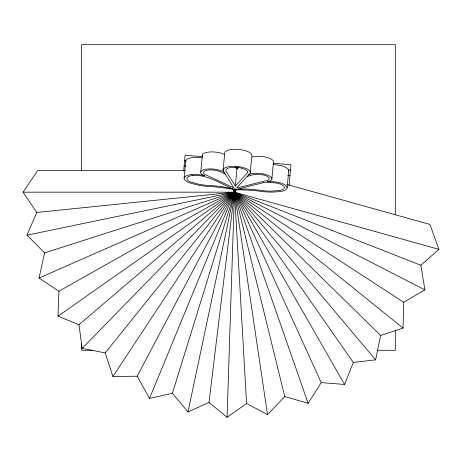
<?xml version="1.0" encoding="UTF-8"?>
<svg xmlns="http://www.w3.org/2000/svg" width="462" height="462" viewBox="0 0 462 462"><rect width="100%" height="100%" fill="white"/><g stroke="black" fill="none" stroke-linecap="round" stroke-linejoin="round"><path stroke-width="0.69" d="M233.05 188.923L321.217 382.6L344.577 384.453L353.32 362.445L375.612 359.846L380.659 335.464L403.037 328.06L403.644 302.246L234.459 192.175L23.1 192.175L36.758 212.468L26.981 235.158L44.606 252.881L39.051 278.02L58.928 291.233L58.004 316.181L78.95 324.722L82.167 348.377L105.203 352.904L112.924 376.478L137.156 376.23L149.503 398.446L172.424 393.272L235.66 188.791M236.602 189.408L234.459 192.175L246.587 403.47L227.085 417.307L234.459 192.175L234.113 188.687M183.668 170.957L185.106 155.174L202.327 156.745M289.068 185.591L290.956 164.813L273.019 163.178M184.13 178.043L185.741 161.036M200.751 172.049L202.362 155.041M225.473 174.393L220.518 171.847A9.719 3.459 5.4 0 0 209.015 169.976A9.719 3.459 5.4 0 0 203.546 173.273L204.221 174.105L233.755 187.878L223.094 170.518L224.699 153.511A13.704 4.88 5.4 0 1 238.785 149.457A13.704 4.88 5.4 0 1 251.859 156.081L250.248 173.088L236.527 188.138L268.116 180.145L268.936 179.452A9.719 3.459 5.4 0 0 264.183 175.19A9.719 3.459 5.4 0 0 252.529 174.873L247.187 176.449M235.314 186.169L247.568 172.724L247.551 171.645A10.99 3.915 5.4 0 0 237.087 167.429A10.99 3.915 5.4 0 0 226.016 169.612L225.797 170.669L235.314 186.169L236.919 169.161L235.476 166.805M271.91 178.777L273.516 161.769A12.434 4.429 5.4 0 0 265.621 157.074A12.434 4.429 5.4 0 0 252.188 157.034M287.11 187.774L288.721 170.767M227.085 417.307L209.009 402.442L234.881 188.681M209.009 402.442L187.994 411.931L234.459 192.175L438.9 249.341L420.859 265.269L424.907 289.865L403.644 302.246M149.503 398.446L234.459 192.175L420.859 265.269M137.156 376.23L234.459 192.175L424.907 289.865M36.758 212.468L234.459 192.175L284.759 396.523L308.131 403.314L321.217 382.6M112.924 376.478L234.459 192.175L403.037 328.06M23.1 192.175L37.682 170.518L185.314 170.518M105.203 352.904L234.459 192.175L380.659 335.464M236.919 169.161L238.317 167.631M246.587 403.47L267.521 414.668L284.759 396.523M82.167 348.377L234.459 192.175L375.612 359.846M78.95 324.722L235.868 190.973M58.004 316.181L234.459 192.175L344.577 384.453M58.928 291.233L235.476 191.603M39.051 278.02L234.459 192.175L308.131 403.314M44.606 252.881L234.459 192.175L267.521 414.668M26.981 235.158L234.459 192.175M92.475 350.283L81.659 350.283L81.659 343.797M377.275 350.283L395.299 350.283L395.299 330.105M184.615 160.562L186.047 160.695M288.311 170.004L290.465 170.195M235.886 167.787L238.022 167.983M184.124 165.95L185.557 166.083M287.832 175.393L289.974 175.583M286.821 184.425L429.955 224.445L438.9 249.341M172.424 393.272L187.994 411.931M233.385 190.633L353.32 362.445M395.299 214.784L395.299 44.693L81.659 44.693L81.659 170.819M201.998 157.883A17.065 6.075 5.4 0 0 193.243 157.467A14.305 5.094 5.4 0 0 185.793 161.902M202.495 156.214A12.434 4.429 5.4 0 1 209.482 151.992A12.434 4.429 5.4 0 1 224.197 154.389M288.507 171.616A14.305 5.094 5.4 0 0 282.016 165.858A17.065 6.075 5.4 0 0 273.342 164.628M248.672 174.821A12.434 4.429 5.4 0 1 265.483 174.445A12.434 4.429 5.4 0 1 270.391 180.885L267.411 181.641A17.065 6.075 5.4 0 1 280.411 182.865A14.305 5.094 5.4 0 1 280.324 191.557L272.303 192.105A28.667 10.21 5.4 0 1 260.735 191.326A63.565 22.638 5.4 0 0 235.66 189.836M223.094 170.518A13.704 4.88 5.4 0 1 237.179 166.464A13.704 4.88 5.4 0 1 250.248 173.088M224.324 172.522A12.434 4.429 5.4 0 0 207.877 169A12.434 4.429 5.4 0 0 201.848 174.405L204.637 175.704A17.065 6.075 5.4 0 0 191.632 174.474A14.305 5.094 5.4 0 0 190.09 183.027L197.869 185.071A28.667 10.21 5.4 0 0 209.373 186.469A63.565 22.638 5.4 0 1 234.286 189.709M263.496 182.629L237.572 189.189L245.322 189.016A66.251 23.597 5.4 0 1 258.853 190.119L263.796 190.731A25.976 9.252 5.4 0 0 271.65 191.118L280.492 190.332A11.608 4.135 5.4 0 0 280.55 184.119C275.098 182.184 269.179 182.675 263.496 182.629M192.7 175.462L191.262 175.675A11.608 4.135 5.4 0 0 190.159 181.791L198.695 184.222A25.976 9.252 5.4 0 0 206.479 185.314L211.452 185.637A66.251 23.597 5.4 0 1 222.719 186.781L232.53 188.715C219.745 183.154 207.247 174.486 192.7 175.462"/></g></svg>
